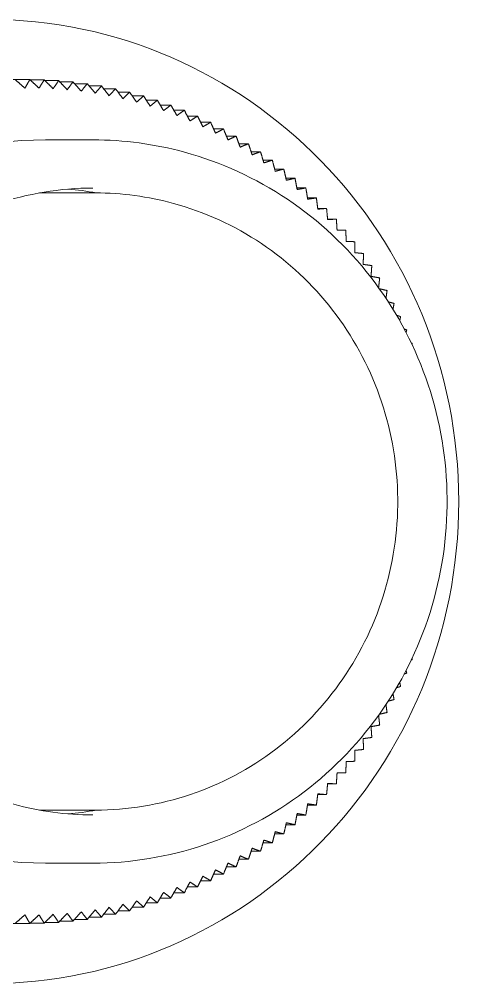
# Model space of a CAD drawing. Header units: millimetres. Extents: x 4969 to 37601, y -771 to 6478.
# Drawn here: x 10479.69 to 10497.92, y 3395.66 to 3435.66 of the extents above; entities that cross this region are included whole.
import ezdxf

# ---------------------------------------------------------------- set-up
doc = ezdxf.new("R2010")
doc.units = ezdxf.units.MM
doc.header["$LTSCALE"] = 7
doc.header["$MEASUREMENT"] = 0
doc.layers.get('0').update_dxf_attribs({"linetype": 'CONTINUOUS'})
doc.layers.add('REMOTE BOX ASSY(OP)$0$가시적인 것(ISO)', color=3, linetype='CONTINUOUS', lineweight=5)

# ---------------------------------------------------------------- blocks, each defined once
blk = doc.blocks.new('A$C110D02F4')
at = {"layer": 'REMOTE BOX ASSY(OP)$0$가시적인 것(ISO)'}
for p, q in [((-324.1, 517.5), (-322.333, 517.5)), ((-322.322, 517.489), (-321.736, 517.489)), ((-321.703, 517.457), (-321.139, 517.457)), ((-321.088, 517.404), (-320.544, 517.404)), ((-320.477, 517.33), (-319.951, 517.33)), ((-319.87, 517.234), (-319.361, 517.234)), ((-319.268, 517.118), (-318.774, 517.118)), ((-318.672, 516.98), (-318.192, 516.98)), ((-318.082, 516.822), (-317.615, 516.822)), ((-317.498, 516.643), (-317.043, 516.643)), ((-316.923, 516.445), (-316.478, 516.445)), ((-316.355, 516.226), (-315.921, 516.226)), ((-315.795, 515.987), (-315.371, 515.987)), ((-315.245, 515.729), (-314.829, 515.729)), ((-314.705, 515.452), (-314.297, 515.452)), ((-321.688, 515), (-319.713, 515)), ((-314.176, 515.155), (-313.774, 515.155)), ((-313.657, 514.841), (-313.262, 514.841)), ((-313.15, 514.508), (-312.761, 514.508)), ((-312.656, 514.158), (-312.272, 514.158)), ((-312.174, 513.79), (-311.794, 513.79)), ((-311.706, 513.406), (-311.33, 513.406)), ((-311.251, 513.005), (-310.879, 513.005)), ((-321.792, 512.8), (-319.609, 512.8)), ((-310.812, 512.588), (-310.442, 512.588)), ((-310.387, 512.157), (-310.02, 512.157)), ((-309.977, 511.71), (-309.612, 511.71)), ((-309.977, 488.29), (-309.612, 488.29)), ((-310.387, 487.843), (-310.02, 487.843)), ((-310.812, 487.412), (-310.442, 487.412)), ((-321.792, 487.2), (-319.609, 487.2)), ((-311.251, 486.995), (-310.879, 486.995)), ((-311.706, 486.594), (-311.33, 486.594)), ((-312.174, 486.21), (-311.794, 486.21)), ((-312.656, 485.842), (-312.272, 485.842)), ((-313.15, 485.492), (-312.761, 485.492)), ((-321.688, 485), (-319.713, 485)), ((-314.176, 484.845), (-313.774, 484.845)), ((-313.657, 485.159), (-313.262, 485.159)), ((-314.705, 484.548), (-314.297, 484.548)), ((-315.795, 484.013), (-315.371, 484.013)), ((-315.245, 484.271), (-314.829, 484.271)), ((-316.355, 483.774), (-315.921, 483.774)), ((-317.498, 483.357), (-317.043, 483.357)), ((-316.923, 483.555), (-316.478, 483.555)), ((-319.268, 482.882), (-318.774, 482.882)), ((-318.672, 483.02), (-318.192, 483.02)), ((-318.082, 483.178), (-317.615, 483.178)), ((-324.1, 482.5), (-322.333, 482.5)), ((-322.322, 482.511), (-321.736, 482.511)), ((-321.703, 482.543), (-321.139, 482.543)), ((-321.088, 482.596), (-320.544, 482.596)), ((-320.477, 482.67), (-319.951, 482.67)), ((-319.87, 482.766), (-319.361, 482.766))]:
    blk.add_line(p, q, dxfattribs=at)
for centre, major_axis, start_param, end_param in [((-324.1, 500), (0, 20), 3.141593, 6.283185), ((-321.688, 500), (0, 15), 0, 3.141593), ((-321.792, 500), (0, 13), 6.107521, 6.20127), ((-321.792, 500), (0, 12.8), 0, 0.011467), ((-321.792, 500), (0, -12.8), 6.271718, 6.283185), ((-321.792, 500), (0, -13), 0.081915, 0.175665)]:
    blk.add_ellipse(centre, major_axis=major_axis, ratio=0.978148, start_param=start_param, end_param=end_param, dxfattribs=at)
for points, weights in [([(-322.534, 517.143), (-322.73, 517.315), (-322.93, 517.489)], [1.00002561969, 1.00010309761, 1]), ([(-322.333, 517.5), (-322.434, 517.32), (-322.534, 517.143)], [1, 1.0001030976, 1.00002561969]), ([(-321.949, 517.143), (-322.139, 517.32), (-322.333, 517.5)], [1.00002561969, 1.0001030976, 1]), ([(-321.736, 517.489), (-321.843, 517.315), (-321.949, 517.143)], [1, 1.0001030976, 1.00002561969]), ([(-321.364, 517.122), (-321.548, 517.304), (-321.736, 517.489)], [1.00002561969, 1.0001030976, 1]), ([(-321.139, 517.457), (-321.252, 517.288), (-321.364, 517.122)], [1, 1.00010309761, 1.00002561969]), ([(-320.78, 517.081), (-320.957, 517.267), (-321.139, 517.457)], [1.00002561969, 1.0001030976, 1]), ([(-320.544, 517.404), (-320.663, 517.241), (-320.78, 517.081)], [1, 1.0001030976, 1.00002561969]), ([(-320.198, 517.018), (-320.369, 517.209), (-320.544, 517.404)], [1.00002561969, 1.0001030976, 1]), ([(-319.951, 517.33), (-320.075, 517.172), (-320.198, 517.018)], [1, 1.00010309761, 1.00002561969]), ([(-319.618, 516.935), (-319.782, 517.13), (-319.951, 517.33)], [1.00002561969, 1.0001030976, 1]), ([(-319.361, 517.234), (-319.49, 517.083), (-319.618, 516.935)], [1, 1.0001030976, 1.00002561969]), ([(-319.042, 516.831), (-319.199, 517.03), (-319.361, 517.234)], [1.00002561969, 1.0001030976, 1]), ([(-318.774, 517.118), (-318.909, 516.973), (-319.042, 516.831)], [1, 1.0001030976, 1.00002561969]), ([(-318.469, 516.707), (-318.62, 516.91), (-318.774, 517.118)], [1.00002561969, 1.00010309761, 1]), ([(-318.192, 516.98), (-318.332, 516.842), (-318.469, 516.707)], [1, 1.0001030976, 1.00002561969]), ([(-317.901, 516.562), (-318.045, 516.769), (-318.192, 516.98)], [1.00002561969, 1.0001030976, 1]), ([(-317.615, 516.822), (-317.759, 516.691), (-317.901, 516.562)], [1, 1.0001030976, 1.00002561969]), ([(-317.338, 516.397), (-317.475, 516.607), (-317.615, 516.822)], [1.00002561969, 1.0001030976, 1]), ([(-317.043, 516.643), (-317.192, 516.519), (-317.338, 516.397)], [1, 1.0001030976, 1.00002561969]), ([(-316.782, 516.212), (-316.911, 516.425), (-317.043, 516.643)], [1.00002561969, 1.0001030976, 1]), ([(-316.478, 516.445), (-316.631, 516.327), (-316.782, 516.212)], [1, 1.0001030976, 1.00002561969]), ([(-316.231, 516.007), (-316.353, 516.224), (-316.478, 516.445)], [1.00002561969, 1.0001030976, 1]), ([(-315.921, 516.226), (-316.077, 516.115), (-316.231, 516.007)], [1, 1.0001030976, 1.00002561969]), ([(-315.689, 515.783), (-315.803, 516.002), (-315.921, 516.226)], [1.00002561969, 1.0001030976, 1]), ([(-315.371, 515.987), (-315.531, 515.884), (-315.689, 515.783)], [1, 1.0001030976, 1.00002561969]), ([(-315.154, 515.54), (-315.261, 515.761), (-315.371, 515.987)], [1.00002561969, 1.0001030976, 1]), ([(-314.829, 515.729), (-314.993, 515.633), (-315.154, 515.54)], [1, 1.0001030976, 1.00002561969]), ([(-314.628, 515.277), (-314.727, 515.501), (-314.829, 515.729)], [1.00002561969, 1.0001030976, 1]), ([(-314.297, 515.452), (-314.464, 515.363), (-314.628, 515.277)], [1, 1.0001030976, 1.00002561969]), ([(-314.111, 514.996), (-314.203, 515.222), (-314.297, 515.452)], [1.00002561969, 1.0001030976, 1]), ([(-313.774, 515.155), (-313.944, 515.075), (-314.111, 514.996)], [1, 1.00010309761, 1.00002561969]), ([(-313.604, 514.697), (-313.688, 514.924), (-313.774, 515.155)], [1.00002561969, 1.00010309761, 1]), ([(-313.262, 514.841), (-313.434, 514.768), (-313.604, 514.697)], [1, 1.00010309761, 1.00002561969]), ([(-313.107, 514.38), (-313.184, 514.608), (-313.262, 514.841)], [1.00002561969, 1.0001030976, 1]), ([(-312.761, 514.508), (-312.936, 514.443), (-313.107, 514.38)], [1, 1.00010309761, 1.00002561969]), ([(-312.622, 514.045), (-312.69, 514.274), (-312.761, 514.508)], [1.00002561969, 1.0001030976, 1]), ([(-312.272, 514.158), (-312.448, 514.101), (-312.622, 514.045)], [1, 1.0001030976, 1.00002561969]), ([(-312.149, 513.693), (-312.209, 513.923), (-312.272, 514.158)], [1.00002561969, 1.0001030976, 1]), ([(-311.794, 513.79), (-311.973, 513.741), (-312.149, 513.693)], [1, 1.0001030976, 1.00002561969]), ([(-311.687, 513.325), (-311.74, 513.555), (-311.794, 513.79)], [1.00002561969, 1.0001030976, 1]), ([(-311.33, 513.406), (-311.51, 513.365), (-311.687, 513.325)], [1, 1.0001030976, 1.00002561969]), ([(-311.239, 512.94), (-311.284, 513.171), (-311.33, 513.406)], [1.00002561969, 1.0001030976, 1]), ([(-310.879, 513.005), (-311.06, 512.972), (-311.239, 512.94)], [1, 1.00010309759, 1.00002561969]), ([(-310.804, 512.54), (-310.841, 512.77), (-310.879, 513.005)], [1.00002561969, 1.00010309761, 1]), ([(-310.442, 512.588), (-310.624, 512.564), (-310.804, 512.54)], [1, 1.0001030976, 1.00002561969]), ([(-310.383, 512.124), (-310.412, 512.354), (-310.442, 512.588)], [1.00002561969, 1.0001030976, 1]), ([(-310.02, 512.157), (-310.203, 512.14), (-310.383, 512.124)], [1, 1.0001030976, 1.00002561969]), ([(-309.976, 511.694), (-309.997, 511.923), (-310.02, 512.157)], [1.00002561969, 1.00010309761, 1]), ([(-309.612, 511.71), (-309.796, 511.702), (-309.976, 511.694)], [1, 1.00010309761, 1.00002561969]), ([(-309.584, 511.249), (-309.598, 511.477), (-309.612, 511.71)], [1.00002561969, 1.0001030976, 1]), ([(-309.22, 511.249), (-309.404, 511.249), (-309.584, 511.249)], [1, 1.0001030976, 1.00002561969]), ([(-309.208, 510.79), (-309.214, 511.017), (-309.22, 511.249)], [1.00002561969, 1.0001030976, 1]), ([(-308.844, 510.774), (-309.028, 510.782), (-309.208, 510.79)], [1, 1.00010309761, 1.00002561969]), ([(-308.848, 510.319), (-308.846, 510.544), (-308.844, 510.774)], [1.00002561969, 1.0001030976, 1]), ([(-308.485, 510.286), (-308.668, 510.303), (-308.848, 510.319)], [1, 1.0001030976, 1.00002561969]), ([(-308.503, 509.835), (-308.494, 510.058), (-308.485, 510.286)], [1.00002561969, 1.0001030976, 1]), ([(-308.142, 509.786), (-308.324, 509.81), (-308.503, 509.835)], [1, 1.0001030976, 1.00002561969]), ([(-308.176, 509.338), (-308.159, 509.56), (-308.142, 509.786)], [1.00002561969, 1.00010309761, 1]), ([(-307.816, 509.274), (-307.998, 509.306), (-308.176, 509.338)], [1, 1.00010309761, 1.00002561969]), ([(-307.862, 508.868), (-307.839, 509.069), (-307.816, 509.274)], [1.00003731249, 1.00009447822, 1]), ([(-307.509, 508.75), (-307.67, 508.787), (-307.83, 508.823)], [1, 1.00009256185, 1.00003956915]), ([(-307.556, 508.426), (-307.533, 508.587), (-307.509, 508.75)], [1.00005374358, 1.00007622067, 1]), ([(-307.219, 508.216), (-307.341, 508.249), (-307.462, 508.282)], [1, 1.00007057698, 1.00005653106]), ([(-307.264, 507.969), (-307.242, 508.092), (-307.219, 508.216)], [1.00005886209, 1.00005871887, 1]), ([(-306.948, 507.671), (-307.033, 507.699), (-307.118, 507.726)], [1, 1.00004996962, 1.00005751893]), ([(-306.986, 507.497), (-306.967, 507.584), (-306.948, 507.671)], [1.00005404637, 1.00004202541, 1]), ([(-306.695, 507.118), (-306.747, 507.137), (-306.799, 507.156)], [1, 1.00003079594, 1.00004547991]), ([(-306.723, 507.011), (-306.709, 507.064), (-306.695, 507.118)], [1.00004073141, 1.00002619385, 1]), ([(-306.462, 506.556), (-306.484, 506.565), (-306.506, 506.574)], [1, 1.00001310539, 1.00002329294]), ([(-306.475, 506.51), (-306.469, 506.533), (-306.462, 506.556)], [1.0000203961, 1.00001127859, 1]), ([(-306.506, 493.426), (-306.484, 493.435), (-306.462, 493.444)], [1.00002329294, 1.00001310539, 1]), ([(-306.462, 493.444), (-306.469, 493.467), (-306.475, 493.49)], [1, 1.00001127859, 1.0000203961]), ([(-306.799, 492.844), (-306.747, 492.863), (-306.695, 492.882)], [1.0000454799, 1.00003079594, 1]), ([(-306.695, 492.882), (-306.709, 492.936), (-306.723, 492.989)], [1, 1.00002619385, 1.00004073141]), ([(-306.948, 492.329), (-306.967, 492.416), (-306.986, 492.503)], [1, 1.00004202541, 1.00005404637]), ([(-307.219, 491.784), (-307.242, 491.908), (-307.264, 492.031)], [1, 1.00005871887, 1.00005886209]), ([(-307.118, 492.274), (-307.033, 492.301), (-306.948, 492.329)], [1.00005751893, 1.00004996962, 1]), ([(-307.462, 491.718), (-307.341, 491.751), (-307.219, 491.784)], [1.00005653107, 1.00007057698, 1]), ([(-307.83, 491.177), (-307.67, 491.213), (-307.509, 491.25)], [1.00003956915, 1.00009256185, 1]), ([(-307.509, 491.25), (-307.533, 491.413), (-307.556, 491.574)], [1, 1.00007622068, 1.00005374359]), ([(-307.816, 490.726), (-307.839, 490.931), (-307.862, 491.132)], [1, 1.0000944782, 1.00003731248]), ([(-308.176, 490.662), (-307.998, 490.694), (-307.816, 490.726)], [1.00002561969, 1.0001030976, 1]), ([(-308.142, 490.214), (-308.159, 490.44), (-308.176, 490.662)], [1, 1.0001030976, 1.00002561969]), ([(-308.503, 490.165), (-308.324, 490.19), (-308.142, 490.214)], [1.00002561969, 1.0001030976, 1]), ([(-308.485, 489.714), (-308.494, 489.942), (-308.503, 490.165)], [1, 1.0001030976, 1.00002561969]), ([(-308.848, 489.681), (-308.668, 489.697), (-308.485, 489.714)], [1.00002561969, 1.00010309761, 1]), ([(-308.844, 489.226), (-308.846, 489.456), (-308.848, 489.681)], [1, 1.00010309761, 1.00002561969]), ([(-309.22, 488.751), (-309.214, 488.983), (-309.208, 489.21)], [1, 1.00010309761, 1.00002561969]), ([(-309.208, 489.21), (-309.028, 489.218), (-308.844, 489.226)], [1.00002561969, 1.00010309761, 1]), ([(-309.612, 488.29), (-309.598, 488.523), (-309.584, 488.751)], [1, 1.0001030976, 1.00002561969]), ([(-309.584, 488.751), (-309.404, 488.751), (-309.22, 488.751)], [1.00002561969, 1.0001030976, 1]), ([(-310.02, 487.843), (-309.997, 488.077), (-309.976, 488.306)], [1, 1.0001030976, 1.00002561969]), ([(-309.976, 488.306), (-309.796, 488.298), (-309.612, 488.29)], [1.00002561969, 1.0001030976, 1]), ([(-310.442, 487.412), (-310.412, 487.646), (-310.383, 487.876)], [1, 1.0001030976, 1.00002561969]), ([(-310.383, 487.876), (-310.203, 487.86), (-310.02, 487.843)], [1.00002561969, 1.0001030976, 1]), ([(-310.879, 486.995), (-310.841, 487.23), (-310.804, 487.46)], [1, 1.00010309761, 1.00002561969]), ([(-310.804, 487.46), (-310.624, 487.436), (-310.442, 487.412)], [1.00002561969, 1.0001030976, 1]), ([(-311.33, 486.594), (-311.284, 486.829), (-311.239, 487.06)], [1, 1.0001030976, 1.00002561969]), ([(-311.239, 487.06), (-311.06, 487.028), (-310.879, 486.995)], [1.00002561969, 1.0001030976, 1]), ([(-311.794, 486.21), (-311.74, 486.445), (-311.687, 486.675)], [1, 1.0001030976, 1.00002561969]), ([(-311.687, 486.675), (-311.51, 486.635), (-311.33, 486.594)], [1.00002561969, 1.0001030976, 1]), ([(-312.272, 485.842), (-312.209, 486.077), (-312.149, 486.307)], [1, 1.0001030976, 1.00002561969]), ([(-312.149, 486.307), (-311.973, 486.259), (-311.794, 486.21)], [1.00002561969, 1.0001030976, 1]), ([(-313.262, 485.159), (-313.184, 485.392), (-313.107, 485.62)], [1, 1.0001030976, 1.00002561969]), ([(-313.107, 485.62), (-312.936, 485.557), (-312.761, 485.492)], [1.00002561969, 1.00010309761, 1]), ([(-312.761, 485.492), (-312.69, 485.726), (-312.622, 485.955)], [1, 1.0001030976, 1.00002561969]), ([(-312.622, 485.955), (-312.448, 485.899), (-312.272, 485.842)], [1.00002561969, 1.0001030976, 1]), ([(-313.774, 484.845), (-313.688, 485.076), (-313.604, 485.303)], [1, 1.00010309761, 1.00002561969]), ([(-313.604, 485.303), (-313.434, 485.232), (-313.262, 485.159)], [1.00002561969, 1.00010309761, 1]), ([(-314.297, 484.548), (-314.203, 484.778), (-314.111, 485.004)], [1, 1.0001030976, 1.00002561969]), ([(-314.111, 485.004), (-313.944, 484.925), (-313.774, 484.845)], [1.00002561969, 1.0001030976, 1]), ([(-315.371, 484.013), (-315.261, 484.239), (-315.154, 484.46)], [1, 1.0001030976, 1.00002561969]), ([(-315.154, 484.46), (-314.993, 484.367), (-314.829, 484.271)], [1.00002561969, 1.00010309761, 1]), ([(-314.829, 484.271), (-314.727, 484.499), (-314.628, 484.723)], [1, 1.0001030976, 1.00002561969]), ([(-314.628, 484.723), (-314.464, 484.637), (-314.297, 484.548)], [1.00002561969, 1.00010309761, 1]), ([(-315.921, 483.774), (-315.803, 483.998), (-315.689, 484.217)], [1, 1.00010309761, 1.00002561969]), ([(-315.689, 484.217), (-315.531, 484.116), (-315.371, 484.013)], [1.00002561969, 1.00010309761, 1]), ([(-317.615, 483.178), (-317.475, 483.393), (-317.338, 483.603)], [1, 1.00010309761, 1.00002561969]), ([(-317.338, 483.603), (-317.192, 483.481), (-317.043, 483.357)], [1.00002561969, 1.0001030976, 1]), ([(-317.043, 483.357), (-316.911, 483.575), (-316.782, 483.788)], [1, 1.00010309761, 1.00002561969]), ([(-316.782, 483.788), (-316.631, 483.673), (-316.478, 483.555)], [1.00002561969, 1.00010309761, 1]), ([(-316.478, 483.555), (-316.353, 483.776), (-316.231, 483.993)], [1, 1.0001030976, 1.00002561969]), ([(-316.231, 483.993), (-316.077, 483.885), (-315.921, 483.774)], [1.00002561969, 1.00010309761, 1]), ([(-318.774, 482.882), (-318.62, 483.09), (-318.469, 483.293)], [1, 1.00010309761, 1.00002561969]), ([(-318.469, 483.293), (-318.332, 483.158), (-318.192, 483.02)], [1.00002561969, 1.00010309761, 1]), ([(-318.192, 483.02), (-318.045, 483.231), (-317.901, 483.438)], [1, 1.0001030976, 1.00002561969]), ([(-317.901, 483.438), (-317.759, 483.309), (-317.615, 483.178)], [1.00002561969, 1.00010309761, 1]), ([(-322.93, 482.511), (-322.73, 482.685), (-322.534, 482.857)], [1, 1.00010309761, 1.00002561969]), ([(-322.534, 482.857), (-322.434, 482.68), (-322.333, 482.5)], [1.00002561969, 1.00010309761, 1]), ([(-322.333, 482.5), (-322.139, 482.68), (-321.949, 482.857)], [1, 1.00010309761, 1.00002561969]), ([(-321.949, 482.857), (-321.843, 482.685), (-321.736, 482.511)], [1.00002561969, 1.0001030976, 1]), ([(-321.736, 482.511), (-321.548, 482.696), (-321.364, 482.878)], [1, 1.0001030976, 1.00002561969]), ([(-321.364, 482.878), (-321.252, 482.712), (-321.139, 482.543)], [1.00002561969, 1.0001030976, 1]), ([(-321.139, 482.543), (-320.957, 482.733), (-320.78, 482.919)], [1, 1.00010309761, 1.00002561969]), ([(-320.78, 482.919), (-320.663, 482.759), (-320.544, 482.596)], [1.00002561969, 1.0001030976, 1]), ([(-320.544, 482.596), (-320.369, 482.791), (-320.198, 482.982)], [1, 1.0001030976, 1.00002561969]), ([(-320.198, 482.982), (-320.075, 482.828), (-319.951, 482.67)], [1.00002561969, 1.0001030976, 1]), ([(-319.951, 482.67), (-319.782, 482.87), (-319.618, 483.065)], [1, 1.0001030976, 1.00002561969]), ([(-319.618, 483.065), (-319.49, 482.917), (-319.361, 482.766)], [1.00002561969, 1.0001030976, 1]), ([(-319.361, 482.766), (-319.199, 482.97), (-319.042, 483.169)], [1, 1.0001030976, 1.00002561969]), ([(-319.042, 483.169), (-318.909, 483.027), (-318.774, 482.882)], [1.00002561969, 1.0001030976, 1])]:
    blk.add_rational_spline(points, weights, degree=2, dxfattribs=at)
for points, knots in [([(-319.713, 485), (-318.148, 485), (-316.583, 485.257), (-313.611, 486.261), (-312.205, 487.008), (-309.692, 488.914), (-308.585, 490.074), (-306.785, 492.693), (-306.092, 494.151), (-305.189, 497.216), (-304.981, 498.824), (-305.07, 502.026), (-305.367, 503.62), (-306.44, 506.631), (-307.215, 508.049), (-309.161, 510.561), (-310.333, 511.656), (-312.954, 513.414), (-314.402, 514.077), (-317.153, 514.828), (-318.433, 515), (-319.713, 515)], [3.141593, 3.141593, 3.141593, 3.141593, 3.460664, 3.460664, 3.779932, 3.779932, 4.099695, 4.099695, 4.420022, 4.420022, 4.740765, 4.740765, 5.061641, 5.061641, 5.382329, 5.382329, 5.702561, 5.702561, 6.022221, 6.022221, 6.283185, 6.283185, 6.283185, 6.283185]), ([(-319.713, 513), (-321.07, 513), (-322.426, 512.775), (-325.001, 511.9), (-326.219, 511.249), (-328.392, 509.588), (-329.347, 508.578), (-330.898, 506.303), (-331.493, 505.038), (-332.266, 502.382), (-332.443, 500.991), (-332.361, 498.223), (-332.102, 496.846), (-331.176, 494.245), (-330.508, 493.021), (-328.83, 490.849), (-327.82, 489.901), (-325.559, 488.377), (-324.308, 487.802), (-321.93, 487.149), (-320.822, 487), (-319.713, 487)], [0, 0, 0, 0, 0.321159, 0.321159, 0.642065, 0.642065, 0.962346, 0.962346, 1.281932, 1.281932, 1.601016, 1.601016, 1.919945, 1.919945, 2.239101, 2.239101, 2.558808, 2.558808, 2.87922, 2.87922, 3.141593, 3.141593, 3.141593, 3.141593]), ([(-319.609, 487.2), (-318.274, 487.2), (-316.938, 487.42), (-314.402, 488.276), (-313.202, 488.912), (-311.057, 490.539), (-310.113, 491.529), (-308.576, 493.762), (-307.984, 495.006), (-307.213, 497.623), (-307.034, 498.995), (-307.11, 501.728), (-307.364, 503.088), (-308.28, 505.658), (-308.941, 506.868), (-310.603, 509.012), (-311.603, 509.947), (-313.84, 511.447), (-315.076, 512.013), (-317.424, 512.653), (-318.517, 512.8), (-319.609, 512.8)], [3.141593, 3.141593, 3.141593, 3.141593, 3.460511, 3.460511, 3.779659, 3.779659, 4.099381, 4.099381, 4.419762, 4.419762, 4.740628, 4.740628, 5.06165, 5.06165, 5.382452, 5.382452, 5.702721, 5.702721, 6.022325, 6.022325, 6.283185, 6.283185, 6.283185, 6.283185])]:
    blk.add_open_spline(points, degree=3, knots=knots, dxfattribs=at)

msp = doc.modelspace()

# ---------------------------------------------------------------- block references
msp.add_blockref('A$C110D02F4', (10802.462, 2915.664, -0.01))

doc.saveas('drawing.dxf')
